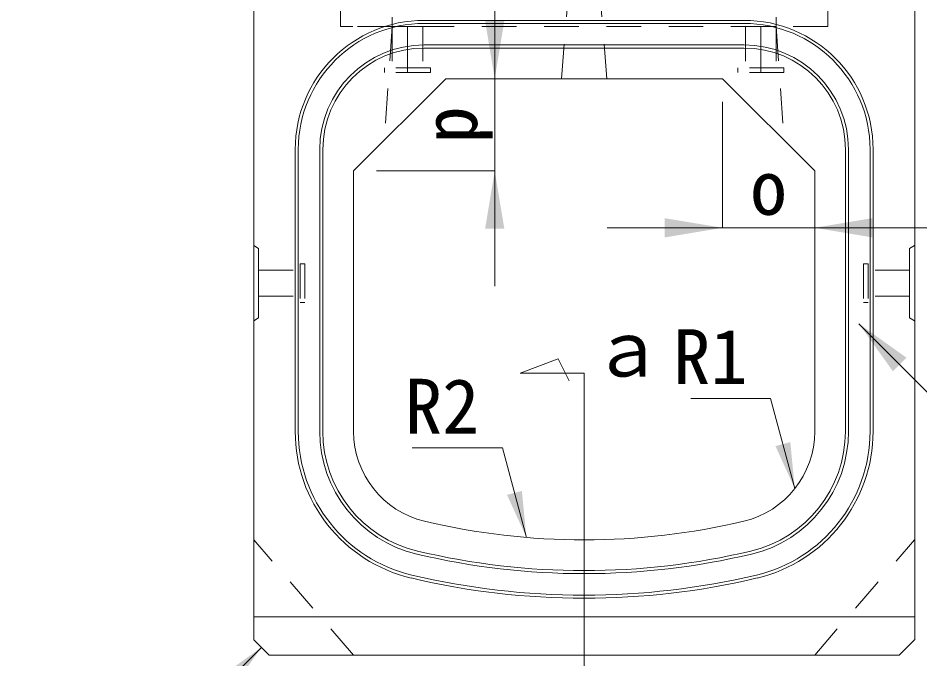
# Model space of a CAD drawing. Units: millimetres, scale not verified. Extents: x 63886 to 97934, y 3628 to 26930.
# Drawn here: x 83595 to 84181, y 20793 to 21210 of the extents above; entities that cross this region are included whole.
import ezdxf
from ezdxf.enums import TextEntityAlignment as Align

# ---------------------------------------------------------------- set-up
doc = ezdxf.new("R2010")
doc.units = ezdxf.units.MM
doc.header["$LTSCALE"] = 30
doc.linetypes.add('USER1', pattern=[1.35, 0.75, -0.6])
doc.linetypes.add('USER3', pattern=[1.35, 0.75, -0.6])
for name, color, linetype, lineweight in [('インサート', 3, 'USER1', 5), ('受枠', 3, 'USER1', 5), ('寸法線', 7, 'Continuous', 9), ('引出線', 4, 'Continuous', 9), ('排水孔', 30, 'USER3', 13), ('本体', 2, 'Continuous', 5), ('補助線', 8, 'Continuous', 13)]:
    doc.layers.add(name, color=color, linetype=linetype, lineweight=lineweight)
doc.styles.add('ＭＳ ゴシック', font='')
doc.styles.get('ＭＳ ゴシック').set_extended_font_data('MS Gothic')

# ---------------------------------------------------------------- blocks, each defined once
blk = doc.blocks.new('filled_arrow')
at = {"color": 0, "linetype": 'Continuous', "lineweight": -2}
blk.add_solid([(7.5, 1.25), (0, 0), (7.5, -1.25)], dxfattribs=at)

msp = doc.modelspace()

# ---------------------------------------------------------------- linework, layer by layer
at = {"layer": 'インサート'}
for p, q in [((83837.92, 21204.69), (83837.92, 21177.69)), ((83837.92, 21204.69), (83857.92, 21204.69)), ((83857.92, 21204.69), (83857.92, 21177.69)), ((84067.92, 21204.69), (84067.92, 21177.69)), ((84067.92, 21204.69), (84087.92, 21204.69)), ((84087.92, 21204.69), (84087.92, 21177.69)), ((83862.92, 21177.69), (83832.92, 21177.69)), ((83832.92, 21177.69), (83832.92, 21174.69)), ((83862.92, 21174.69), (83832.92, 21174.69)), ((83862.92, 21177.69), (83862.92, 21174.69)), ((84092.92, 21177.69), (84062.92, 21177.69)), ((84062.92, 21177.69), (84062.92, 21174.69)), ((84092.92, 21174.69), (84062.92, 21174.69)), ((84092.92, 21177.69), (84092.92, 21174.69)), ((83778.12, 21050.19), (83778.12, 21025.19)), ((83778.12, 21050.19), (83781.12, 21050.19)), ((83781.12, 21050.19), (83781.12, 21025.19)), ((84144.72, 21050.19), (84144.72, 21025.19)), ((84147.72, 21050.19), (84144.72, 21050.19)), ((84147.72, 21050.19), (84147.72, 21025.19)), ((83751.12, 21046.19), (83778.12, 21046.19)), ((84174.72, 21046.19), (84147.72, 21046.19)), ((83751.12, 21029.19), (83778.12, 21029.19)), ((84174.72, 21029.19), (84147.72, 21029.19)), ((83778.12, 21025.19), (83781.12, 21025.19)), ((84147.72, 21025.19), (84144.72, 21025.19))]:
    msp.add_line(p, q, dxfattribs=at)
at = {"layer": '受枠', "lineweight": 9}
for p, q in [((83804.42, 21265.69), (83804.42, 21204.69)), ((84121.42, 21265.69), (84121.42, 21204.69)), ((83804.42, 21204.69), (83804.42, 21209.69)), ((83837.92, 21210.69), (83837.92, 21204.69)), ((84087.92, 21210.69), (84087.92, 21204.69)), ((84121.42, 21204.69), (83804.42, 21204.69)), ((83804.42, 21204.69), (83812.42, 21204.69))]:
    msp.add_line(p, q, dxfattribs=at)
at = {"layer": '寸法線'}
for p, q in [((83904.75, 21245.69), (83904.75, 21035.68)), ((83887.92, 21170.69), (83904.75, 21170.69)), ((84052.92, 21155.69), (84052.92, 21073.72)), ((83827.92, 21110.68), (83904.75, 21110.68)), ((84112.92, 21095.68), (84112.92, 21073.72)), ((83977.92, 21073.72), (84187.92, 21073.72))]:
    msp.add_line(p, q, dxfattribs=at)
at = {"layer": '引出線'}
for p, q in [((83921.28, 20979.22), (83946.03, 20988.42)), ((83946.03, 20988.42), (83953.19, 20974.1)), ((83962.92, 20979.22), (83921.28, 20979.22)), ((83962.92, 20979.22), (83962.92, 20736.53))]:
    msp.add_line(p, q, dxfattribs=at)
for points in [[(84141.68, 21011.32), (84224.36, 20928.63), (84356.81, 20928.63)], [(84099.99, 20904), (84084.25, 20962.75), (84032.32, 20962.75)], [(83925.34, 20872.26), (83909.74, 20930.47), (83850.96, 20930.47)], [(83752.92, 20800.68), (83648.04, 20695.3), (83594.59, 20695.3)]]:
    msp.add_lwpolyline(points, dxfattribs=at)
at = {"layer": '排水孔'}
for p, q in [((83948.19, 21170.69), (83955.42, 21262.84)), ((83977.65, 21170.69), (83970.42, 21262.84))]:
    msp.add_line(p, q, dxfattribs=at)
at = {"layer": '本体', "lineweight": 20}
for p, q in [((83747.92, 21263.99), (83747.92, 20805.69)), ((84178.03, 20805.57), (84178.03, 21263.87)), ((83812.92, 21110.68), (83872.92, 21170.69)), ((84052.92, 21170.69), (83872.92, 21170.69)), ((84052.92, 21170.69), (84112.92, 21110.68)), ((83812.92, 21110.68), (83812.92, 20941.21)), ((84112.92, 20941.21), (84112.92, 21110.68)), ((83747.92, 20805.69), (83757.92, 20795.68)), ((84167.92, 20795.68), (84177.92, 20805.69)), ((83757.92, 20795.68), (84167.92, 20795.68))]:
    msp.add_line(p, q, dxfattribs=at)
at = {"layer": '本体', "color": 4}
for p, q in [((84066.92, 21208.69), (83858.92, 21208.69)), ((84066.92, 21206.68), (83858.92, 21206.68)), ((84066.92, 21192.69), (83858.92, 21192.69)), ((84066.92, 21192.69), (83858.92, 21192.69)), ((84066.92, 21190.69), (83858.92, 21190.69)), ((84066.92, 21190.68), (83858.92, 21190.68)), ((83774.92, 21124.69), (83774.92, 20941.21)), ((83776.92, 21124.69), (83776.92, 20941.21)), ((83790.92, 21124.69), (83790.92, 20941.21)), ((83792.92, 21124.69), (83792.92, 20941.21)), ((84132.92, 20941.21), (84132.92, 21124.69)), ((84134.92, 20941.21), (84134.92, 21124.69)), ((84148.92, 20941.21), (84148.92, 21124.69)), ((84150.92, 20941.21), (84150.92, 21124.69)), ((83747.92, 21062.19), (83751.12, 21060.19)), ((84177.92, 21062.19), (84174.72, 21060.19)), ((83751.12, 21015.19), (83751.12, 21060.19)), ((84174.72, 21015.19), (84174.72, 21060.19)), ((83747.92, 21013.19), (83751.12, 21015.19)), ((84177.92, 21013.19), (84174.72, 21015.19))]:
    msp.add_line(p, q, dxfattribs=at)
at = {"layer": '本体', "linetype": 'USER1', "lineweight": 9}
for p, q in [((83837.92, 21204.69), (83832.92, 21130.68)), ((84087.92, 21204.69), (84092.92, 21130.68))]:
    msp.add_line(p, q, dxfattribs=at)
at = {"layer": '本体', "color": 7, "linetype": 'USER1', "lineweight": 9}
for p, q in [((83812.92, 20795.68), (83747.92, 20870.69)), ((84112.92, 20795.68), (84177.92, 20870.69))]:
    msp.add_line(p, q, dxfattribs=at)
at = {"layer": '本体'}
msp.add_line((84177.92, 20820.69), (83747.92, 20820.69), dxfattribs=at)
at = {"layer": '本体', "color": 4}
for centre, radius, start, end in [((83858.92, 21124.69), 84, 90, 180), ((84066.92, 21124.69), 84, 0, 90), ((83858.92, 21124.69), 82, 90, 180), ((84066.92, 21124.69), 82, 0, 90), ((83858.92, 21124.69), 68, 90, 180), ((83858.92, 21124.69), 66, 90, 180), ((84066.92, 21124.69), 68, 0, 90), ((84066.92, 21124.69), 66, 0, 90), ((83872.92, 20941.21), 98, 180, 256.65773), ((83872.92, 20941.21), 96, 180, 256.65774), ((83872.92, 20941.21), 82, 180, 256.65771), ((83872.92, 20941.21), 80, 180, 256.65771), ((84052.92, 20941.21), 80, 283.34228, 0), ((84052.92, 20941.21), 82, 283.34225, 0), ((84052.92, 20941.21), 96, 283.34225, 0), ((84052.92, 20941.21), 98, 283.34222, 0), ((83962.92, 21320.69), 470, 256.65776, 283.34223), ((83962.92, 21320.69), 472, 256.65776, 283.34223), ((83962.92, 21320.69), 488, 256.65776, 283.34223), ((83962.92, 21320.69), 486, 256.65776, 283.34223)]:
    msp.add_arc(centre, radius, start, end, dxfattribs=at)
at = {"layer": '本体', "lineweight": 20}
for centre, radius, start, end in [((83872.92, 20941.21), 60, 180, 256.65785), ((84052.92, 20941.21), 60, 283.34237, 0), ((83962.92, 21320.69), 450, 256.65777, 283.34225)]:
    msp.add_arc(centre, radius, start, end, dxfattribs=at)
at = {"layer": '補助線'}
for p, q in [((83847.92, 21204.69), (83847.92, 21174.69)), ((84077.92, 21204.69), (84077.92, 21174.69))]:
    msp.add_line(p, q, dxfattribs=at)

# ---------------------------------------------------------------- block references
at = {"layer": '寸法線', "xscale": 5, "yscale": 5}
for p, rotation in [((83904.75, 21170.69), 90), ((83904.75, 21110.68), 270), ((84052.92, 21073.72), 180)]:
    msp.add_blockref('filled_arrow', p, dxfattribs=dict(at, rotation=rotation))
msp.add_blockref('filled_arrow', (84112.92, 21073.72), dxfattribs=at)
at = {"layer": '引出線'}
for p, xscale, yscale, rotation in [((84141.68, 21011.32), 5, 5, 315), ((84099.99, 20904), 4, 4, 105), ((83925.34, 20872.26), 4, 4, 105), ((83752.92, 20800.68), 5, 5, 225.1)]:
    msp.add_blockref('filled_arrow', p, dxfattribs=dict(at, xscale=xscale, yscale=yscale, rotation=rotation))

# ---------------------------------------------------------------- texts
at = {"layer": '寸法線', "style": 'ＭＳ ゴシック'}
msp.add_text('p', height=35.6, rotation=90, dxfattribs=at).set_placement((83875.36, 21140.69), align=Align.MIDDLE_CENTER)
msp.add_text('o', height=35.6, dxfattribs=at).set_placement((84082.92, 21099.97), align=Align.MIDDLE_CENTER)
at = {"layer": '引出線', "style": 'ＭＳ ゴシック'}
msp.add_text('ａ', height=35.6, dxfattribs=at).set_placement((83966.81, 20966.22), align=Align.BOTTOM_LEFT)
for s, p in [('R1', (84069.25, 21007.75)), ('R2', (83894.74, 20975.47))]:
    msp.add_text(s, height=35.6, dxfattribs=at).set_placement(p, align=Align.TOP_RIGHT)

doc.saveas('drawing.dxf')
